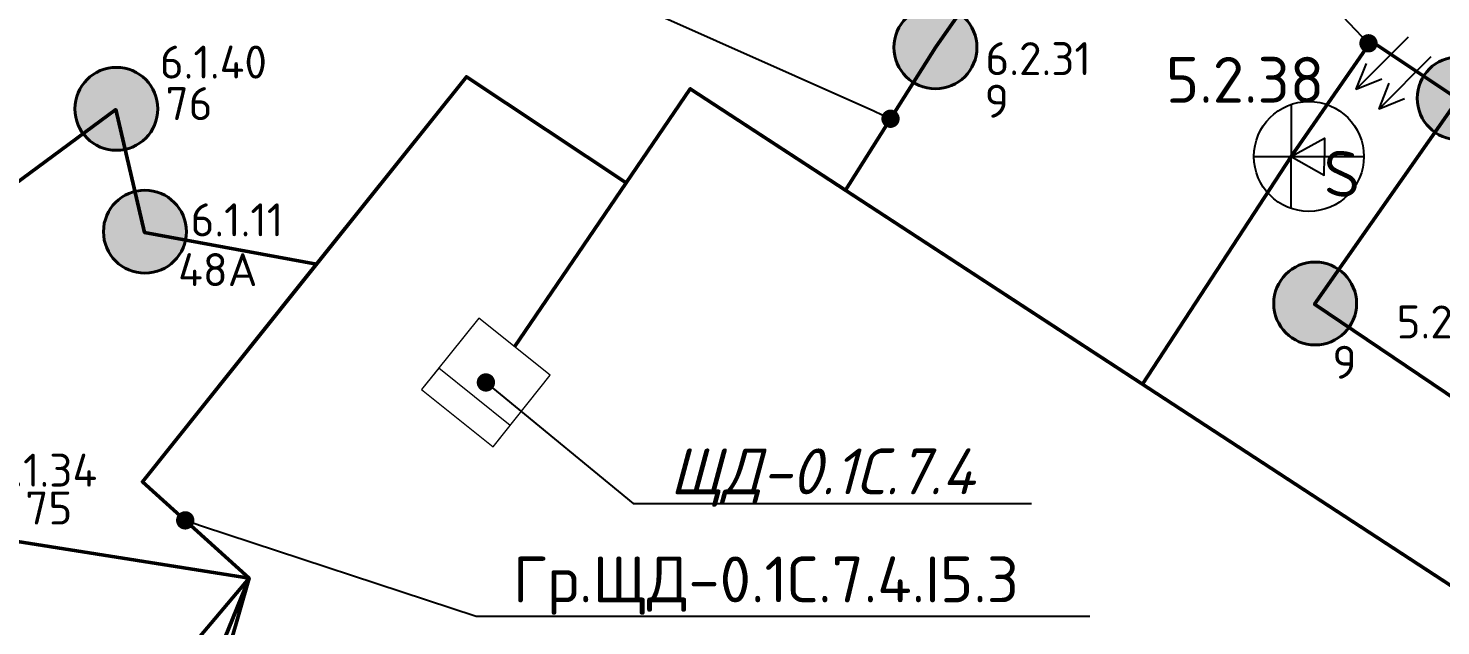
# Model space of a CAD drawing. Header units: millimetres. Extents: x -813692 to 807431, y 0 to 1813163.
# Drawn here: x 49517 to 57227, y 842298 to 845559 of the extents above; entities that cross this region are included whole.
import ezdxf
from ezdxf import colors
from ezdxf.entities.mleader import LeaderData, LeaderLine
from ezdxf.math import Vec2, Vec3

# ---------------------------------------------------------------- set-up
doc = ezdxf.new("R2010")
doc.units = ezdxf.units.MM
for name, color, linetype, lineweight in [('0_Авт.', 10, 'Continuous', 5), ('_АСУД_Щиты', 6, 'Continuous', 0), ('_Гр.ЩД-0.1С.7.4.I4.1', 6, 'Continuous', 50), ('_Гр.ЩД-0.1С.7.4.I4.2', 6, 'Continuous', 50), ('_Гр.ЩД-0.1С.7.4.I4.3', 6, 'Continuous', 50), ('_Гр.ЩД-0.1С.7.4.I4.4', 6, 'Continuous', 50), ('_Гр.ЩД-0.1С.7.4.I5.1', 6, 'Continuous', 50), ('_Гр.ЩД-0.1С.7.4.I5.2', 6, 'Continuous', 50), ('_Гр.ЩД-0.1С.7.4.I5.3', 6, 'Continuous', 50), ('_Гр.ЩД-0.1С.7.4.I5.4', 6, 'Continuous', 50), ('_Гр.ЩД-0.1С.7.4.I6.1', 6, 'Continuous', 50), ('_Гр.ЩД-0.1С.7.4.I6.2', 6, 'Continuous', 50)]:
    doc.layers.add(name, color=color, linetype=linetype, lineweight=lineweight)
for name, color, linetype, lineweight, true_color in [('DLX_FL0_LUM 1', 7, 'Continuous', 40, 0x2419e6), ('DLX_FL0_LUM 15', 7, 'Continuous', 40, 0xfa3a05), ('DLX_LUM 10', 7, 'Continuous', 40, 0x130bf4), ('DLX_LUM 5', 7, 'Continuous', 40, 0xfb3904)]:
    doc.layers.add(name, color=color, linetype=linetype, lineweight=lineweight, true_color=true_color)
doc.styles.add('ISOCPEUR', font='isocpeur.ttf')
doc.styles.add('TableTextStyle', font='isocpeur.ttf')
doc.styles.add('Шрифт - 200', font='GOST Common Italic.ttf', dxfattribs={"height": 200})
doc.linetypes.add('Проводка в лотке', pattern='A,7.5,[130,ltypeshp.shx,S=0.5,R=0,X=0,Y=0],1,[130,ltypeshp.shx,S=1,R=90,X=0,Y=-0.5],1,[130,ltypeshp.shx,S=0.5,R=0,X=0,Y=0],7.5', length=17)

# ---------------------------------------------------------------- blocks, each defined once
blk = doc.blocks.new('_Dot')
at = {"color": 0, "linetype": 'ByBlock', "lineweight": -2}
blk.add_line((-0.5, 0), (-1, 0), dxfattribs=at)
at = {"color": 0, "linetype": 'ByBlock', "const_width": 0.5}
blk.add_lwpolyline([(-0.25, 0, 1), (0.25, 0, 1)], format="xyb", close=True, dxfattribs=at)
blk = doc.blocks.new('A$C7830629c')
at = {"layer": '_АСУД_Щиты', "color": 3, "linetype": 'Continuous'}
for points in [[(250, -250), (250, 250), (-250, 250), (-250, -250)], [(250, -250), (250, 250), (100, 250), (100, -250)]]:
    blk.add_lwpolyline(points, close=True, dxfattribs=at)
blk = doc.blocks.new('A$C85fa3c5e')
at = {"layer": '0_Авт.', "color": 6, "lineweight": 25, "ltscale": 100}
for points in [[(5.418, 6.505), (2.589, 3.676), (3.15, 5.068)], [(5.418, 6.505), (2.589, 3.676), (3.981, 4.236)], [(6.655, 5.428), (3.827, 2.599), (4.387, 3.991)], [(6.655, 5.428), (3.827, 2.599), (5.218, 3.16)], [(-0.973, 2.838), (-0.98, -2.836)], [(-0.976, 0), (0.849, 1.003), (0.849, -0.01)], [(-3, 0), (3, 0)], [(-0.976, 0), (0.838, -1.023), (0.849, -0.01)]]:
    blk.add_lwpolyline(points, dxfattribs=at)
blk.add_circle((0, 0), 3, dxfattribs=at)
blk = doc.blocks.new('DIC29')
at = {"layer": '_Гр.ЩД-0.1С.7.4.I6.2', "color": 18, "true_color": 0x000000, "style": 'TableTextStyle'}
blk.add_text('9', height=180, dxfattribs=at).set_placement((24188.7, 13641.3))
at = {"layer": '_Гр.ЩД-0.1С.7.4.I6.2', "lineweight": 0, "ltscale": 100, "style": 'TableTextStyle'}
for tag, p, height in [('9А', (-1967.5, 33167), 180), ('9', (-2751, 32047.1), 180), ('9', (105.1, 31769.1), 180), ('S', (-998.4, 31492.9, -3), 250), ('9', (-678.4, 30649.2), 180), ('9А', (2177.7, 30371.1), 180), ('9', (1394.2, 29251.2), 180), ('9', (4250.3, 28973.1), 180), ('9', (3466.8, 27853.2), 180), ('9', (6322.9, 27575.1), 180), ('S', (5547.3, 26856.4, -3), 250), ('9', (5539.4, 26455.2), 180), ('9А', (8395.5, 26177.1), 180), ('9', (7612, 25057.3), 180), ('9', (10468.1, 24779.2), 180), ('9', (9684.6, 23659.3), 180), ('9', (12540.7, 23381.2), 180), ('9', (11757.2, 22261.3), 180), ('9А', (14613.3, 21983.2), 180), ('S', (13099.1, 21526.1, -3), 250), ('9', (13829.8, 20863.3), 180), ('9', (16685.9, 20585.2), 180), ('9', (15902.4, 19465.4), 180), ('9', (18758.5, 19187.3), 180), ('9', (17975, 18067.4), 180), ('9А', (20831.1, 17789.3), 180), ('S', (18900.8, 17640.4, -3), 250), ('9', (20047.6, 16669.4), 180), ('15', (12356.1, 16515.9, 1003), 180), ('9', (22903.7, 16391.3), 180), ('9', (22120.2, 15271.4), 180), ('9', (24976.3, 14993.3), 180), ('15', (10127.3, 14117.5, 1003), 180), ('9', (24192.8, 13873.4), 180), ('15А', (7792.2, 11613.4, 1003), 180), ('15', (5102.2, 9302.3, 1003), 180), ('15', (1975.7, 7059.4, 1003), 180), ('48.1', (7384.2, 6602.8, -497), 180), ('15А', (-1298.7, 4816, 1003), 180), ('48.1', (4814.5, 4676.5, -497), 180), ('48.1', (9346.4, 4128.3, -497), 180), ('48.1', (2141.9, 2908.9, -497), 180), ('48.1А', (6635.3, 2096.3, -497), 180), ('48.1', (-628, 1267.3, -497), 180), ('48.1', (3816.1, 231.2, -497), 180), ('48.1', (-3485, -205.3, -497), 180), ('48.1', (-6543.9, -1851.5, -497), 180), ('48.1А', (762, -1837.8, -497), 180), ('48.1', (-2251.7, -3391, -497), 180), ('48.1А', (-5338.9, -4770.6, -497), 180)]:
    blk.add_attdef(tag, p, '', height=height, dxfattribs=at)
blk = doc.blocks.new('DIC25')
at = {"layer": '_Гр.ЩД-0.1С.7.4.I5.2', "color": 18, "true_color": 0x000000, "style": 'TableTextStyle'}
blk.add_text('9', height=180, dxfattribs=at).set_placement((-3544.3, 8515.8, 3))
at = {"layer": '_Гр.ЩД-0.1С.7.4.I5.2', "lineweight": 0, "ltscale": 100, "style": 'TableTextStyle'}
for tag, p, height in [('S', (-4453.3, 10022.1), 250), ('9А', (-2410.8, 9855.7, 3), 180), ('9', (-3194.3, 8735.8, 3), 180), ('9', (-338.2, 8457.7, 3), 180), ('9', (-1121.7, 7337.8, 3), 180), ('9', (1734.4, 7059.7, 3), 180), ('9', (950.9, 5939.8, 3), 180), ('9А', (3807, 5661.8, 3), 180), ('47', (-719.2, 4885.9, -497), 180), ('S', (3890.6, 4603), 250), ('9', (3023.5, 4541.9, 3), 180), ('9', (5879.6, 4263.8, 3), 180), ('47А', (-1211.5, 3453.6, -497), 180), ('9', (5096.1, 3143.9, 3), 180), ('75', (-293.7, 2982.6, -497), 180), ('9', (7952.2, 2865.8, 3), 180), ('74', (1175.2, 2766.8, -497), 180), ('47', (1971.2, 2700.7, -497), 180), ('73', (-2321.6, 2650.2, -497), 180), ('45', (3105.5, 2637.2, -497), 180), ('47', (-1666.4, 2066.5, -497), 180), ('47А', (2756.3, 1866.1, -497), 180), ('9', (7168.7, 1745.9, 3), 180), ('47', (594.8, 1598.2, -497), 180), ('9А', (10024.8, 1467.8, 3), 180), ('71', (1818.9, 1125, -497), 180), ('47', (-2181.2, 704.2, -497), 180), ('S', (-1098.8, 596.8), 250), ('76', (3536.7, 613.2, -497), 180), ('47', (541.4, 522.8, -497), 180), ('74', (4500.7, 396.3, -497), 180), ('47', (2263.2, 358, -497), 180), ('9', (9241.3, 347.9, 3), 180), ('72', (-4533.8, 127.3, -497), 180), ('74', (917.9, 55.7, -497), 180), ('9', (12097.4, 69.8, 3), 180), ('76', (-1800.4, -33.6, -497), 180), ('47А', (-528.5, -553.5, -497), 180), ('47А', (-2625, -742.1, -497), 180), ('47', (1698.5, -847.7, -497), 180), ('S', (11951.1, -960), 250), ('76', (-4417.7, -1013, -497), 180), ('9', (11313.9, -1050, 3), 180), ('9', (14169.9, -1328.1, 3), 180), ('75', (-166.5, -1513.2, -497), 180), ('47', (-1629.6, -1576.7, -497), 180), ('74', (2274.9, -1825.3, -497), 180), ('47', (-3892.4, -1990.8, -497), 180), ('47А', (1138.4, -2179.6, -497), 180), ('9', (13386.4, -2448, 3), 180), ('75', (-94.4, -2634.7, -497), 180), ('47', (-2727.1, -2696.1, -497), 180), ('9А', (16044.1, -3017.6, 3), 180), ('47', (380.2, -3413.1, -497), 180), ('73', (1583.8, -3390, -497), 180), ('9', (15459, -3846, 3), 180), ('73', (-1065.8, -4074.4, -497), 180), ('47', (-933.8, -5119.2, -497), 180)]:
    blk.add_attdef(tag, p, '', height=height, dxfattribs=at)
blk = doc.blocks.new('DIC28')
at = {"layer": '_Гр.ЩД-0.1С.7.4.I6.1', "color": 18, "true_color": 0x000000, "style": 'TableTextStyle'}
for s, p in [('76', (-2133.4, 7887.3, -497)), ('48А', (-2065.2, 6981.3, -497)), ('75', (-2899.4, 5680.6, -497))]:
    blk.add_text(s, height=180, dxfattribs=at).set_placement(p)
at = {"layer": '_Гр.ЩД-0.1С.7.4.I6.1', "lineweight": 0, "ltscale": 100, "style": 'TableTextStyle'}
for tag, p, height in [('74', (-5946, 11223.8, -497), 180), ('72', (-5895.1, 9856.9, -497), 180), ('48', (-7837.5, 9775.1, -497), 180), ('72', (-6550.5, 9793.6, -497), 180), ('48', (-8745.5, 9215.5, -497), 180), ('74', (-4480.1, 9122.8, -497), 180), ('48А', (-5653.1, 8840.5, -497), 180), ('72', (-6881.6, 8588.8, -497), 180), ('48', (-3825.1, 8077.8, -497), 180), ('76', (-2165.1, 8114, -497), 180), ('73', (-9019.2, 8041, -497), 180), ('74', (-6408.2, 8045.3, -497), 180), ('S', (-5198, 7591.3), 250), ('48А', (-1997.3, 7253, -497), 180), ('48А', (-8064.7, 7165, -497), 180), ('72', (-3559.3, 6849.1, -497), 180), ('72', (-6963.3, 6524.3, -497), 180), ('75', (-5050.7, 6411.6, -497), 180), ('48', (-6031.8, 5836.5, -497), 180), ('75', (-3095.1, 5887, -497), 180), ('71', (-7235, 5639.2, -497), 180), ('48', (-2699.7, 4897.6, -497), 180), ('47А', (-1743.9, 4606.8, -497), 180), ('46', (-5191.9, 4421.4, -497), 180), ('45', (-3218.1, 3931.6, -497), 180), ('74', (-1492.7, 3234.6, -497), 180), ('74', (-3506.1, 3137.6, -497), 180), ('48', (-2492.8, 3141.2, -497), 180), ('75', (132.6, 3025.6, -497), 180), ('45', (1688.9, 2630.7, -497), 180), ('45', (1973, 2228.1, -497), 180), ('47', (730.5, 2203.1, -497), 180), ('72', (-2382.2, 1894.3, -497), 180), ('48', (-3255.2, 1342.1, -497), 180), ('48А', (1340.9, 1299.6, -497), 180), ('72', (-1307.1, 1281.7, -497), 180), ('47', (-341.4, 1200.1, -497), 180), ('72', (383.1, 802.3, -497), 180), ('75', (-4831.6, 548.9, -497), 180), ('S', (-2403.7, 190.8), 250), ('45', (-443, 66.7, -497), 180), ('76', (2415.7, 115.8, -497), 180), ('72', (-3249.6, -137.3, -497), 180), ('45', (-833.3, -274, -497), 180), ('45', (-2524.8, -561.4, -497), 180), ('48', (431, -535.6, -497), 180), ('48А', (-4305.8, -581.8, -497), 180), ('45', (-1219.2, -610.2, -497), 180), ('45', (-2652.4, -809.5, -497), 180), ('76', (-1223.2, -1036.4, -497), 180), ('45', (-2332.5, -1616.4, -497), 180), ('48', (-1162.3, -2089.2, -497), 180), ('72', (485.2, -2127.4, -497), 180)]:
    blk.add_attdef(tag, p, '', height=height, dxfattribs=at)
blk = doc.blocks.new('A$Cab2378fa')
at = {"lineweight": 25}
h = blk.add_hatch(color=256, dxfattribs=at)
h.paths.add_polyline_path([(162.3, -156.8, 0.442338), (147.8, 177.8), (0, 0)])
h.paths.add_polyline_path([(-141.6, -170.3), (0, 0), (-163.2, 157.6, 0.430096)])
at = {"lineweight": 25, "true_color": 0xfff5f5}
h = blk.add_hatch(color=7, dxfattribs=at)
h.dxf.hatch_style = 1
h.paths.add_polyline_path([(0, 0), (-141.6, -170.3, 0.174923), (3, -222.4, 0.197808), (162.3, -156.8)])
h.paths.add_polyline_path([(-163.2, 157.6), (0, 0), (147.8, 177.8, 0.175398), (3, 230.2, 0.209014)])
blk.add_circle((3, 3.9), 226.3)

msp = doc.modelspace()

# ---------------------------------------------------------------- linework, layer by layer
at = {"layer": '_АСУД_Щиты', "ltscale": 100}
msp.add_lwpolyline([(67670.1, 808752.2), (62423.5, 814953.1), (62492.7, 815026.3), (67086.1, 819506.6), (66332.4, 820639), (74307.8, 831401.1), (53130.7, 845228.8), (52171.3, 843820.9)], dxfattribs=at)
at = {"layer": '_Гр.ЩД-0.1С.7.4.I4.1', "ltscale": 100}
msp.add_lwpolyline([(52171.3, 843820.9), (53130.7, 845228.8), (74307.8, 831401.1)], dxfattribs=at)
at = {"layer": '_Гр.ЩД-0.1С.7.4.I4.2', "ltscale": 100}
msp.add_lwpolyline([(52171.3, 843820.9), (53130.7, 845228.8), (74307.8, 831401.1)], dxfattribs=at)
at = {"layer": '_Гр.ЩД-0.1С.7.4.I4.3', "ltscale": 100}
msp.add_lwpolyline([(52171.3, 843820.9), (53130.7, 845228.8), (69144, 834772.8)], dxfattribs=at)
at = {"layer": '_Гр.ЩД-0.1С.7.4.I4.4', "ltscale": 100}
msp.add_lwpolyline([(52171.3, 843820.9), (53130.7, 845228.8), (69144, 834772.8)], dxfattribs=at)
at = {"layer": '_Гр.ЩД-0.1С.7.4.I5.1', "ltscale": 100}
msp.add_lwpolyline([(52171.3, 843820.9), (53130.7, 845228.8), (67531.2, 835825.9)], dxfattribs=at)
at = {"layer": '_Гр.ЩД-0.1С.7.4.I5.2', "ltscale": 100}
msp.add_lwpolyline([(52171.3, 843820.9), (53130.7, 845228.8), (55599.3, 843616.9), (56409.9, 844859.1), (56847.4, 845487.5), (57322, 845172.4), (56538.5, 844052.5), (58611, 842654.5), (59394.5, 843774.4), (75978.3, 832594.5)], dxfattribs=at)
at = {"layer": '_Гр.ЩД-0.1С.7.4.I5.3', "ltscale": 100}
msp.add_lwpolyline([(52171.3, 843820.9), (52780.8, 844715.3), (51908.8, 845293.7), (50969.3, 844119.7), (50140.3, 843083.7), (50722.1, 842558.3), (46903.3, 833174.1)], dxfattribs=at)
at = {"layer": '_Гр.ЩД-0.1С.7.4.I5.4', "ltscale": 100}
msp.add_lwpolyline([(52171.3, 843820.9), (52780.8, 844715.3), (51908.8, 845293.7), (50140.3, 843083.7), (50722.1, 842558.3), (48843.6, 840335.1)], dxfattribs=at)
at = {"layer": '_Гр.ЩД-0.1С.7.4.I6.1', "ltscale": 100}
for points in [[(52171.3, 843820.9), (52780.8, 844715.3), (51908.8, 845293.7), (51090.5, 844271.2), (50150.9, 844444.6), (49994.9, 845114.8), (48589.5, 844078)], [(49272.7, 842786.6), (50722.1, 842558.3), (50567.4, 842019.8), (50335.4, 841991.6), (50191.3, 841817.1), (50455.6, 841630.7), (50090.2, 840747.5), (49385.2, 840878.4), (49661.9, 840192.4), (49801.5, 840069.9), (51045.2, 840132.4), (52281.1, 840177.6), (52147.1, 840001.3), (50893.7, 839964.3), (50557.2, 838843.7), (51244.6, 838187.6), (49051.3, 838293.6)]]:
    msp.add_lwpolyline(points, dxfattribs=at)
at = {"layer": '_Гр.ЩД-0.1С.7.4.I6.2', "ltscale": 100}
msp.add_lwpolyline([(52171.3, 843820.9), (53130.7, 845228.8), (53978.5, 844675.2), (54468.8, 845454.3), (55252.3, 846574.2), (53179.7, 847972.2), (52393.3, 846848.4), (50320.7, 848246.4), (51104.2, 849366.3), (50668.5, 849671.1), (50203.8, 849006.8), (49910.8, 848487.2), (48248.1, 849644.4), (49034.5, 850768.2), (28308.6, 864747.9)], dxfattribs=at)

# ---------------------------------------------------------------- block references
at = {"color": 3, "lineweight": 50, "ltscale": 100, "rotation": 231.3297546190734}
msp.add_blockref('A$C7830629c', (52015.1, 843625.7), dxfattribs=at)
at = {"layer": '0_Авт.', "color": 3, "linetype": 'Проводка в лотке', "ltscale": 100, "xscale": 100, "yscale": 100, "zscale": 100}
msp.add_blockref('A$C85fa3c5e', (56507.5, 844859.1), dxfattribs=at)
at = {"layer": '_Гр.ЩД-0.1С.7.4.I5.2', "color": 3, "lineweight": 0}
ref = msp.add_blockref('DIC25', (60180, 835130), dxfattribs=at)
ref.add_attrib('9', '5.2.24', (56985.7, 843865.8, 3), dxfattribs={"lineweight": 0, "ltscale": 100, "height": 180, "style": 'TableTextStyle'})
ref.add_attrib('S', '5.2.38', (55726.7, 845152.1), dxfattribs={"lineweight": 0, "ltscale": 100, "height": 250, "style": 'TableTextStyle'})
at = {"layer": '_Гр.ЩД-0.1С.7.4.I6.1', "color": 3, "lineweight": 0}
ref = msp.add_blockref('DIC28', (52400, 837170), dxfattribs=at)
ref.add_attrib('48А', '6.1.11', (50402.7, 844423, -497), dxfattribs={"lineweight": 0, "ltscale": 100, "height": 180, "style": 'TableTextStyle'})
ref.add_attrib('76', '6.1.40', (50234.9, 845284, -497), dxfattribs={"lineweight": 0, "ltscale": 100, "height": 180, "style": 'TableTextStyle'})
ref.add_attrib('75', '6.1.34', (49304.9, 843057, -497), dxfattribs={"lineweight": 0, "ltscale": 100, "height": 180, "style": 'TableTextStyle'})
at = {"layer": '_Гр.ЩД-0.1С.7.4.I6.2', "color": 3, "lineweight": 0}
ref = msp.add_blockref('DIC29', (30549, 831429.3), dxfattribs=at)
ref.add_attrib('9', '6.2.31', (54741.7, 845302.8), dxfattribs={"lineweight": 0, "ltscale": 100, "height": 180, "style": 'TableTextStyle'})
at = {"layer": 'DLX_FL0_LUM 1', "ltscale": 100}
for p in [(54465.9, 845450.4), (56538.5, 844052.5)]:
    msp.add_blockref('A$Cab2378fa', p, dxfattribs=at)
at = {"layer": 'DLX_FL0_LUM 15', "ltscale": 100}
msp.add_blockref('A$Cab2378fa', (57322, 845172.4), dxfattribs=at)
at = {"layer": 'DLX_LUM 10', "ltscale": 100}
msp.add_blockref('A$Cab2378fa', (49994.9, 845114.8), dxfattribs=at)
at = {"layer": 'DLX_LUM 5', "ltscale": 100}
msp.add_blockref('A$Cab2378fa', (50150.9, 844444.6), dxfattribs=at)

# ---------------------------------------------------------------- texts
at = {"layer": 'Defpoints', "color": 231, "true_color": 0xf596b6, "style": 'TableTextStyle'}
msp.add_text('S', height=250, dxfattribs=at).set_placement((56588.9, 844639.5))

# ---------------------------------------------------------------- leaders
at = {"color": 3}
ml = msp.add_multileader_mtext('Standard', dxfattribs=at)
ml.set_content('ЩД-0.1С.7.4', color=3, style='Шрифт - 200')
ml.set_leader_properties()
ml.set_arrow_properties(name='DOT')
ml.build(insert=Vec2(0, 0))
ml.multileader.update_dxf_attribs({"has_dogleg": 0, "text_left_attachment_type": 6, "text_right_attachment_type": 6, "arrow_head_size": 100})
ctx = ml.context
ctx.base_point, ctx.char_height, ctx.arrow_head_size, ctx.landing_gap_size, ctx.plane_origin = Vec3(52819.8, 842965.5), 250, 100, 200, Vec3(137906.4, 972927)
ctx.left_attachment, ctx.right_attachment = 6, 6
notes = []
notes.append((ctx, [(0, (1, 1, 0), (52811.8, 842965.5), (1, 0), 8, [(1, [(52015.1, 843625.7)], 0, [])])]))
ctx.mtext.insert, ctx.mtext.flow_direction = Vec3(53019.8, 843265.5), 5
at = {"layer": '_Гр.ЩД-0.1С.7.4.I5.2'}
ml = msp.add_multileader_mtext('Standard', dxfattribs=at)
ml.set_content('Гр.ЩД-0.1С.7.4.I5.2', color=256, style='ISOCPEUR')
ml.set_leader_properties()
ml.set_arrow_properties(name='DOT')
ml.build(insert=Vec2(0, 0))
ml.multileader.update_dxf_attribs({"has_dogleg": 0, "text_left_attachment_type": 6, "text_right_attachment_type": 6, "arrow_head_size": 100})
ctx = ml.context
ctx.base_point, ctx.char_height, ctx.arrow_head_size, ctx.landing_gap_size, ctx.plane_origin = Vec3(53269.2, 845963.4), 250, 100, 200, Vec3(140349.2, 974374.2)
ctx.left_attachment, ctx.right_attachment = 6, 6
notes.append((ctx, [(1, (1, 1, 0), (56377.2, 845963.4), (-1, 0), 8, [(1, [(56832.7, 845476.4)], 0, [])])]))
ctx.mtext.insert, ctx.mtext.flow_direction = Vec3(53469.2, 846288.4), 5
at = {"layer": '_Гр.ЩД-0.1С.7.4.I5.3'}
ml = msp.add_multileader_mtext('Standard', dxfattribs=at)
ml.set_content('Гр.ЩД-0.1С.7.4.I5.3', color=256, style='ISOCPEUR')
ml.set_leader_properties()
ml.set_arrow_properties(name='DOT')
ml.build(insert=Vec2(0, 0))
ml.multileader.update_dxf_attribs({"has_dogleg": 0, "text_left_attachment_type": 6, "text_right_attachment_type": 6, "arrow_head_size": 100})
ctx = ml.context
ctx.base_point, ctx.char_height, ctx.arrow_head_size, ctx.landing_gap_size, ctx.plane_origin = Vec3(51962.1, 842351), 250, 100, 200, Vec3(139212, 972727.4)
ctx.left_attachment, ctx.right_attachment = 6, 6
notes.append((ctx, [(0, (1, 1, 0), (51954.1, 842351), (1, 0), 8, [(1, [(50373.9, 842873.1)], 0, [])])]))
ctx.mtext.insert, ctx.mtext.flow_direction = Vec3(52162.1, 842676), 5
at = {"layer": '_Гр.ЩД-0.1С.7.4.I6.2'}
ml = msp.add_multileader_mtext('Standard', dxfattribs=at)
ml.set_content('Гр.ЩД-0.1С.7.4.I6.2', color=256, style='ISOCPEUR')
ml.set_leader_properties()
ml.set_arrow_properties(name='DOT')
ml.build(insert=Vec2(0, 0))
ml.multileader.update_dxf_attribs({"has_dogleg": 0, "text_left_attachment_type": 6, "text_right_attachment_type": 6, "arrow_head_size": 100})
ctx = ml.context
ctx.base_point, ctx.char_height, ctx.arrow_head_size, ctx.landing_gap_size, ctx.plane_origin = Vec3(49744.2, 845680), 250, 100, 200, Vec3(136824.2, 974090.7)
ctx.left_attachment, ctx.right_attachment = 6, 6
notes.append((ctx, [(1, (1, 1, 0), (52852.2, 845680), (-1, 0), 8, [(1, [(54223.7, 845064.8)], 0, [])])]))
ctx.mtext.insert, ctx.mtext.flow_direction = Vec3(49944.2, 846005), 5
for ctx, leaders in notes:
    for number, flags, end, landing, length, lines in leaders:
        leader = LeaderData()
        leader.index, (leader.has_last_leader_line, leader.has_dogleg_vector, leader.attachment_direction) = number, flags
        leader.last_leader_point, leader.dogleg_vector, leader.dogleg_length = Vec3(end), Vec3(landing), length
        for number, points, colour, breaks in lines:
            line = LeaderLine()
            line.index, line.vertices, line.color, line.breaks = number, Vec3.list(points), colors.encode_raw_color(colour), breaks
            leader.lines.append(line)
        ctx.leaders.append(leader)

doc.saveas('drawing.dxf')
